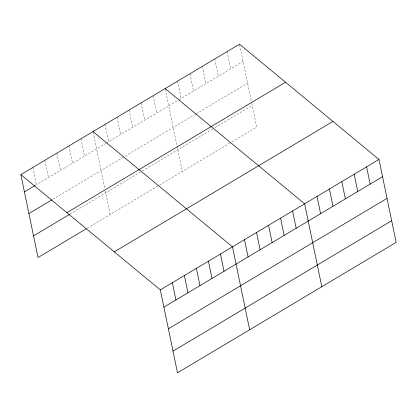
<?xml version="1.0" encoding="UTF-8"?>
<svg xmlns="http://www.w3.org/2000/svg" width="417" height="417" viewBox="0 0 417 417"><rect width="100%" height="100%" fill="white"/><g stroke="black" fill="none" stroke-linecap="round" stroke-linejoin="round"><path stroke-width="0.31" stroke-dasharray="2.08 1.56" d="M35.356 185.367L105.876 143.302M106.418 142.979L178.434 100.023M178.976 99.699L243.08 61.461M52.964 199.206L124.026 156.818M125.121 156.167L195.849 113.977M196.391 113.653L247.568 83.124M70.16 214.03L141.77 171.314M142.317 170.991L213.942 128.264M215.021 127.623L252.191 105.449M87.221 228.198L158.283 185.81M159.377 185.158L230.82 142.541M231.899 141.9L256.679 127.117L251.55 102.347M239.634 44.817L251.42 101.727M227.119 51.593L230.69 68.852M214.729 58.985L218.299 76.243M202.339 66.376L205.909 83.635M189.943 73.767L193.519 91.021M177.553 81.159L181.129 98.412M165.294 89.165L182.333 171.46M153.138 95.722L156.714 112.981M141.113 102.895L144.689 120.153M129.088 110.067L132.658 127.326M117.057 117.24L120.633 134.498M105.032 124.417L108.608 141.676M93.137 132.205L104.792 188.494M105.308 190.976L110.177 214.505M80.981 138.762L84.557 156.021M68.956 145.934L72.527 163.193M56.931 153.112L60.501 170.365M44.9 160.284L48.476 177.543M32.875 167.457L36.451 184.715"/><path stroke-width="0.63" d="M20.85 174.629L239.509 44.202L378.98 159.456L396.15 242.371L177.491 372.798L160.321 289.883L20.85 174.629L38.02 257.544L86.126 228.85M24.426 191.888L34.809 185.695M28.909 213.556L51.87 199.863M66.876 212.665L285.536 82.232M33.532 235.881L69.613 214.359M114.294 251.852L332.954 121.42M160.321 289.883L378.98 159.456M163.897 307.141L382.551 176.714M168.379 328.81L387.039 198.377M173.003 351.13L391.662 220.702M165.163 88.545L304.634 203.798L321.804 286.714M93.007 131.59L232.477 246.843L249.647 329.758M366.59 166.847L370.16 184.105M354.2 174.238L357.77 191.497M341.81 181.63L345.38 198.888M329.414 189.021L332.99 206.274M317.024 196.407L320.6 213.666M292.609 210.976L296.185 228.235M280.584 218.148L284.159 235.407M268.558 225.321L272.129 242.579M256.528 232.493L260.104 249.752M244.503 239.671L248.079 256.929M220.452 254.016L224.028 271.274M208.427 261.188L211.998 278.447M196.402 268.366L199.972 285.619M184.371 275.538L187.947 292.797M172.346 282.71L175.922 299.969"/></g></svg>
